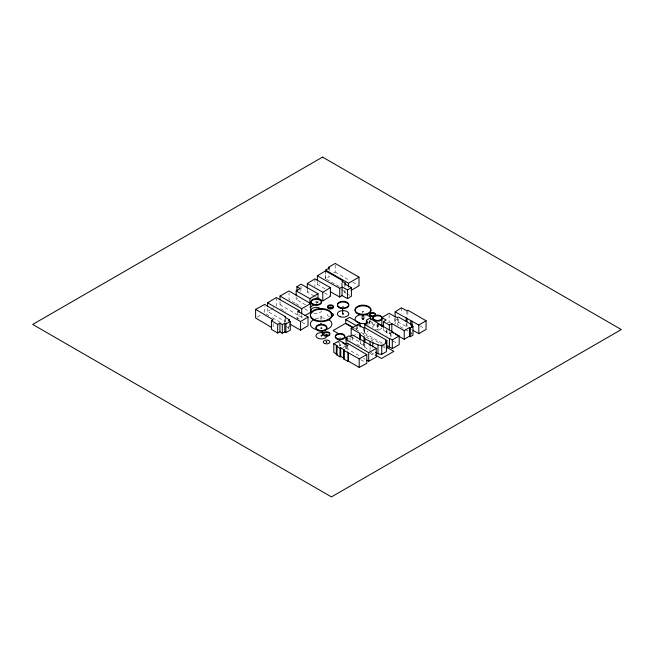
<?xml version="1.0" encoding="UTF-8"?>
<svg xmlns="http://www.w3.org/2000/svg" width="654" height="654" viewBox="0 0 654 654"><rect width="100%" height="100%" fill="white"/><g stroke="black" fill="none" stroke-linecap="round" stroke-linejoin="round"><path stroke-width="0.49" stroke-dasharray="3.27 2.45" d="M320.673 319.299L321.114 316.184L321.555 319.299M321.555 316.471L320.673 316.471M340.53 337.595L339.655 337.627M340.53 345.198C337.963 344.478 342.361 347.119 340.53 343.293M362.553 313.307L362.995 311.141L363.436 313.307M363.436 311.394L362.553 311.394M372.126 322.986C374.717 322.258 370.246 324.924 372.126 321.081M377.93 327.114C375.519 327.237 380.039 326.894 377.938 325.152M397.493 318.964L395.13 320.468L406.199 326.452L406.968 327.392L406.968 323.55M325.112 288.831L317.37 284.49L319.781 283.01M346.301 293.384L344.601 292.436L345.557 291.848L345.557 288.005M305.622 304.862L296.164 299.54L297.733 298.576M316.405 303.333L318.024 302.344L318.024 300.423M314.182 296.033L307.298 292.134L309.849 290.597M286.681 322.291L267.576 311.451L270.192 309.873M271.067 309.35L273.691 307.781M391.803 332.224L389.351 333.671L383.416 330.295L384.797 329.477M387.52 322.888L389.122 321.932L389.122 315.212M382.206 343.211L364.744 333.205L367.949 331.316M412.249 333.524L411.219 334.129L411.219 329.33M354.525 328.251L356.275 329.256L358.605 327.883M352.825 336.107L356.961 333.687M333.54 273.029L335.183 272.072L335.183 263.431M346.056 345.263L346.056 348.141L347.871 347.102L347.871 343.26M348.95 344.478L346.121 346.089L347.871 347.102M280.018 301.796L280.018 304.682L282.471 303.293M280.018 304.682L301.69 317.329L303.325 316.405M289.33 323.591L289.33 328.39L288.259 328.987L288.259 324.18M257.259 317.108L261.355 314.86M330.27 314.697L330.27 315.114M341.723 289.697L345.557 291.848M347.151 293.867L349.702 295.297M315.473 300.914L318.024 302.344M324.417 292.869L330.433 296.278M315.04 296.515L316.757 297.488M280.68 308.688L285.921 311.664M296.409 317.615L299.033 319.103L299.033 314.304M302.05 322.291L306.325 324.719M400.166 326.632L404.483 329.093M405.349 329.583L407.933 331.063M389.122 321.932L390.732 322.855M393.136 341.094L397.46 343.571M335.183 272.072L349.301 280.198M352.833 282.226L359.013 285.782M366.036 337.063L372.984 341.045M382.525 346.514L385.132 348.01M351.173 337.072L359.716 341.977L360.354 343.563L364.082 345.704L364.834 347.413L370.05 350.413M328.602 275.898L329.559 276.454L325.643 278.735L325.643 272.971M326.526 279.242L339.712 286.836M355.997 329.526L381.519 344.257M382.394 344.764L385.034 346.293M356.831 344.282L362.112 347.331M370.908 352.416L374.431 354.443M420.007 325.896L424.348 328.406M370.156 353.454L374.513 355.989M346.056 348.141L359.994 356.234M363.477 358.261L365.218 359.267M295.093 303.145L289.027 299.606L289.027 292.878M295.96 303.652L301.159 306.685M304.625 308.713L308.958 311.239M360.706 359.667L365.063 362.251M268.99 315.645L264.641 313.07L264.641 306.35M272.473 317.705L280.304 322.34M285.635 326.207L289.33 328.39M407.875 311.181L407.875 316.937M406.853 310.764L406.853 316.528M406.199 322.61L406.199 326.452M401.433 307.813L401.433 313.577M398.441 318.923L398.441 325.643M397.477 317.582L397.477 325.267M395.163 316.266L395.163 323.951M394.763 318.433L394.763 324.196M391.018 333.573L391.018 337.415M390.544 332.886L390.544 337.685M389.351 331.75L389.351 333.671M386.996 330.303L386.996 336.058M386.653 329.542L386.653 335.306M383.416 328.382L383.416 330.295M378.086 323.035L378.086 330.711M377.522 323.362L377.522 330.082M377.056 325.152L377.056 327.065M370.05 346.571L370.05 349.457M369.755 320.174L369.755 325.929M367.949 322.675L367.949 325.553M364.834 343.571L364.834 347.413M364.744 329.363L364.744 333.205M364.303 329.338L364.303 336.066M364.049 343.187L364.049 347.985M363.738 342.394L363.738 347.192M363.542 327.858L363.542 334.578M360.354 340.685L360.354 343.563M357.787 325.52L357.787 330.319M356.275 325.651L356.275 329.256M352.702 336.941L352.702 341.748M350.094 337.472L350.094 340.35M347.871 339.418L347.871 342.304M347.626 345.206L347.626 351.926M345.86 345.214L345.86 350.021M344.601 283.795L344.601 286.673M344.601 290.515L344.601 292.436M342.582 283.403L342.582 286.288M341.723 282.978L341.723 285.855M339.647 342.336L339.622 346.334M329.559 267.805L329.559 270.691M325.398 270.903L325.398 278.588M317.37 281.612L317.37 284.49M314.95 278.874L314.95 286.55M307.298 289.256L307.298 292.134M301.69 314.451L301.69 317.329M301.053 286.076L301.053 291.839M300.096 288.488L300.096 291.365M297.774 311.222L297.774 318.907M296.164 296.663L296.164 299.54M285.52 317.746L285.52 322.545M284.891 319.046L284.891 321.923M276.307 297.562L276.307 306.211M273.159 323.591L273.159 328.398M267.576 308.565L267.576 311.451M344.764 345.868A4.815 2.78 0 0 1 342.859 347.47M337.603 342.819A4.815 2.78 0 0 1 338.862 342.508M381.928 327.875A4.652 2.69 0 0 1 375.175 329.395M373.001 327.76A4.652 2.69 0 0 1 376.941 324.392M375.208 323.681A2.902 1.676 0 0 1 371.685 324.588A2.902 1.676 0 0 1 369.714 322.675A2.902 1.676 0 0 1 372.772 321.318M370.516 320.525A7.954 4.594 0 0 1 368.758 322.193M321.506 310.65A5.289 3.057 0 0 1 313.691 313.111M329.436 316.495A2.959 1.709 0 0 1 327.564 314.876A2.959 1.709 0 0 1 329.526 313.299M315.53 318.751A10.775 6.221 0 0 1 327.18 318.931M315.784 302.777L316.667 302.802L315.792 302.745M342.647 306.236L343.522 306.26L342.655 306.211"/><path stroke-width="0.98" d="M321.866 335.796C319.103 334.717 323.975 339.009 321.874 330.998M342.647 313.92L343.522 313.895L342.655 313.945L342.647 308.173M363.436 315.212C365.66 320.648 360.321 320.509 362.553 315.212M362.561 318.997L363.436 319.029M395.13 316.626L395.13 311.827L401.433 307.813L406.853 310.764L407.875 310.217L426.081 320.762L426.081 329.412L418.813 333.695L412.919 330.245M317.37 280.648L317.37 275.849L325.398 270.903L342.582 280.525L341.723 281.057L345.557 283.207L345.557 285.128M345.557 283.207L344.601 283.795L351.402 287.605L351.402 296.246L347.527 298.633L342.075 295.583L339.728 297.022L330.27 291.725M339.728 297.022L339.728 288.381L342.075 286.942L347.527 289.992L347.527 298.633M347.527 289.992L351.402 287.605M386.571 345.713L389.187 347.217L389.522 338.363L392.302 339.957L392.302 348.598L389.522 347.004L389.522 338.363M296.164 295.698L296.164 290.899L300.096 288.488L296.9 286.689L301.053 284.155L318.024 293.703L318.024 299.467M309.922 303.44L309.922 298.641L318.024 293.703M309.922 307.282L313.969 304.813M267.576 306.644L267.576 302.802L276.307 297.562L299.033 310.462L297.774 311.222L308.034 317.051L308.034 325.692L300.57 330.172L290.155 324.261M307.298 288.291L307.298 283.493L314.95 278.874L330.433 287.637L330.433 296.278L322.782 300.897L317.623 297.979M322.782 300.897L322.782 292.256L330.433 287.637M300.57 330.172L300.57 321.531L308.034 317.051M383.416 327.417L383.416 321.654L386.171 320.019L381.887 317.582L381.887 326.223M395.351 334.243L404.229 339.303L404.229 330.662L409.453 327.556L410.352 328.079L410.352 336.72L409.453 336.205L409.453 327.556M404.229 339.303L409.453 336.205M381.887 317.582L389.122 313.291L394.763 316.511L397.477 317.582L398.441 317.002L412.249 324.883L412.249 326.804M389.351 329.829L389.351 325.03L391.803 323.575L404.229 330.662M353.651 327.752L345.77 323.239L345.77 319.634L349.645 317.353L360.158 323.37L360.158 326.975M410.352 328.079L413.009 326.51L411.219 325.488L412.249 324.883M410.352 336.72L413.009 335.15L413.009 326.51M366.395 324.073L366.395 320.231L369.755 318.253L399.185 335.919L399.185 344.56L392.302 348.598M364.744 328.398L364.744 324.564L367.949 322.675L366.395 320.231M418.813 333.695L418.813 325.046L426.081 320.762M360.158 323.37L356.275 325.651L345.77 319.634M386.866 340.358L364.303 327.425L363.542 327.858L357.787 324.564L351.173 328.431L359.716 333.336L360.354 334.922L364.082 337.063L364.834 338.772C370.344 341.445 375.674 344.642 381.74 345.729L386.391 343.007L385.721 341.028L386.866 340.358L386.866 349.007M392.302 339.957L399.185 335.919M375.388 352.318L377.963 353.798L381.74 354.37L386.391 351.648L386.391 343.007M325.643 272.015L325.643 270.094L329.559 267.805L328.602 267.257L335.183 263.431L359.013 277.141L359.013 285.782L351.133 290.368M348.5 287.098L348.5 283.256L359.013 277.141M346.056 344.298L346.121 337.448L348.95 335.837L350.094 336.508L352.702 335.02L376.254 348.353L376.254 357.002L368.701 361.294L366.959 360.28M346.121 337.448L347.871 338.461L346.056 339.5L368.701 352.653L376.254 348.353M280.018 299.875L280.018 296.041L289.027 290.956L310.691 303.603L310.691 312.252L304.96 315.481M280.018 296.041L301.69 308.688L310.691 303.603M336.336 346.048L337.023 345.664L337.023 354.304L336.336 354.689L336.336 346.048L340.015 348.222L340.015 356.863L340.742 356.455L344.249 358.531L344.249 349.89L340.742 347.814L340.015 348.222M348.459 361.122L347.903 361.433L343.603 358.882L343.603 350.242L359.177 358.817L366.804 354.64L366.804 363.281L359.177 367.458L348.459 361.122L348.459 352.481M289.33 321.67L289.33 319.749L288.259 320.337L290.286 321.539L290.286 330.18L285.921 332.567L284.743 331.864L284.743 323.223L282.291 324.564L279.92 323.15L277.664 324.392L271.426 320.705L271.426 329.346L277.664 333.033L279.92 331.799L282.291 333.205L284.743 331.864M271.426 320.705L273.159 319.749L255.616 309.358L255.616 317.999L271.41 327.36M284.743 323.223L285.921 323.926L290.286 321.539M255.616 309.358L264.641 304.429L285.52 316.781L284.891 317.125L289.33 319.749M337.023 354.304L333.802 352.4L333.802 343.759L339.622 340.571L345.86 344.257L347.626 343.285L366.804 354.64M343.603 350.242L344.249 349.89M343.603 358.882L344.249 358.531M395.13 311.827L418.813 325.046M317.37 275.849L339.728 288.381M296.164 290.899L309.922 298.641M307.298 283.493L322.782 292.256M383.416 321.654L389.351 325.03M267.576 302.802L300.57 321.531M393.577 333.229L391.803 332.224L391.803 323.575M364.744 324.564L389.187 338.568M325.643 270.094L348.5 283.256M353.356 328.006L345.435 323.428L333.074 330.564L338.355 333.614M386.8 347.307L393.839 351.37L381.47 358.515L375.314 354.959M344.511 337.17L346.268 338.192M336.336 354.689L340.015 356.863M333.802 343.759L337.023 345.664M412.077 321.114L412.077 326.869M410.737 320.91L410.737 324.752M406.968 318.751L406.968 321.629M406.199 317.803L406.199 321.645M385.721 341.028L385.721 342.949M381.74 345.729L381.74 354.37M377.963 345.149L377.963 353.798M372.813 342.206L372.813 347.004M370.05 341.772L370.05 345.614M368.701 352.653L368.701 361.294M364.834 338.772L364.834 342.614M364.082 337.063L364.082 341.862M360.354 334.922L360.354 339.72M359.716 333.336L359.716 340.064M359.177 358.817L359.177 367.458M351.173 328.431L351.173 336.115M347.903 352.792L347.903 361.433M342.582 280.525L342.582 282.446M342.075 286.942L342.075 295.583M340.742 347.814L340.742 356.455M328.602 267.257L328.602 269.178M301.69 308.688L301.69 313.495M299.033 310.462L299.033 312.383M296.9 286.689L296.9 290.531M285.921 323.926L285.921 332.567M282.291 324.564L282.291 333.205M279.92 323.15L279.92 331.799M277.664 324.392L277.664 333.033M326.902 335.772A5.469 3.156 0 0 1 320.525 338.886A5.469 3.156 0 0 1 316.266 334.734A5.469 3.156 0 0 1 324.049 333M342.516 342.802A4.815 2.78 0 0 1 344.65 344.306M378.265 324.417A4.652 2.69 0 0 1 382.116 326.738M364.499 314.517A7.954 4.594 0 0 1 370.9 319.569M366.477 323.158A7.954 4.594 0 0 1 355.514 320.583A7.954 4.594 0 0 1 361.114 314.566M311.991 312.26A5.289 3.057 0 0 1 313.364 307.862A5.289 3.057 0 0 1 320.869 308.966M331.194 313.241A2.959 1.709 0 0 1 333.475 314.876A2.959 1.709 0 0 1 331.308 316.552M328.382 319.479A10.775 6.221 0 0 1 325.332 329.796M317.803 329.992A10.775 6.221 0 0 1 313.699 319.561M326.117 341.944L326.992 341.985L326.133 341.895M320.673 324.049L321.555 324.098L320.697 323.992M320.991 328.112L321.874 328.136L321 328.087M326.117 334.308L326.992 334.333L326.117 334.308M330.082 307.249L330.957 307.274L330.082 307.249M322.561 157.091L32.7 324.441L331.439 496.909L621.3 329.559L322.561 157.091M313.585 304.968A5.289 3.057 0 0 0 321.515 302.328A5.289 3.057 0 0 0 313.585 299.679A5.289 3.057 0 0 0 313.585 304.968M313.119 304.077A5.289 3.057 0 0 0 321.49 301.919A5.289 3.057 0 0 0 314.067 298.821A5.289 3.057 0 0 0 313.119 304.077M371.022 316.364A2.902 1.676 0 0 0 375.461 315.015A2.902 1.676 0 0 0 371.21 313.47A2.902 1.676 0 0 0 371.022 316.364M371.022 315.645A2.902 1.676 0 0 0 375.461 314.296A2.902 1.676 0 0 0 371.21 312.751A2.902 1.676 0 0 0 371.022 315.645M337.3 339.197A4.815 2.78 0 0 0 344.879 337.186A4.815 2.78 0 0 0 338.077 334.407A4.815 2.78 0 0 0 337.3 339.197M337.3 338.478A4.815 2.78 0 0 0 344.879 336.467A4.815 2.78 0 0 0 338.077 333.687A4.815 2.78 0 0 0 337.3 338.478M318.22 330.695A5.469 3.156 0 0 0 326.869 328.463A5.469 3.156 0 0 0 319.201 325.259A5.469 3.156 0 0 0 318.22 330.695M318.694 330.156A5.469 3.156 0 0 0 326.902 327.417A5.469 3.156 0 0 0 318.694 324.686A5.469 3.156 0 0 0 318.694 330.156M324.915 335.976A3.278 1.897 0 0 0 329.837 334.333A3.278 1.897 0 0 0 324.915 332.698A3.278 1.897 0 0 0 324.915 335.976M324.915 335.257A3.278 1.897 0 0 0 329.837 333.614A3.278 1.897 0 0 0 324.915 331.97A3.278 1.897 0 0 0 324.915 335.257M328.995 308.737A2.959 1.709 0 0 0 333.475 307.306A2.959 1.709 0 0 0 329.085 305.786A2.959 1.709 0 0 0 328.995 308.737M328.995 308.018A2.959 1.709 0 0 0 333.475 306.587A2.959 1.709 0 0 0 329.085 305.066A2.959 1.709 0 0 0 328.995 308.018M315.481 320.779A10.775 6.221 0 0 0 331.889 315.645A10.775 6.221 0 0 0 315.972 310.012A10.775 6.221 0 0 0 315.481 320.779M315.481 320.059A10.775 6.221 0 0 0 331.889 314.926A10.775 6.221 0 0 0 315.972 309.293A10.775 6.221 0 0 0 315.481 320.059M340.17 308.157A5.739 3.311 0 0 0 348.819 305.336A5.739 3.311 0 0 0 340.26 302.418A5.739 3.311 0 0 0 340.17 308.157M340.17 307.429A5.739 3.311 0 0 0 348.819 304.609A5.739 3.311 0 0 0 340.26 301.698A5.739 3.311 0 0 0 340.17 307.429M358.85 314.353A7.954 4.594 0 0 0 370.949 310.544A7.954 4.594 0 0 0 359.185 306.399A7.954 4.594 0 0 0 358.85 314.353M358.85 313.634A7.954 4.594 0 0 0 370.949 309.824A7.954 4.594 0 0 0 359.185 305.68A7.954 4.594 0 0 0 358.85 313.634M374.955 320.722A4.652 2.69 0 0 0 382.14 318.621A4.652 2.69 0 0 0 375.396 316.078A4.652 2.69 0 0 0 374.955 320.722M374.955 320.002A4.652 2.69 0 0 0 382.14 317.901A4.652 2.69 0 0 0 375.396 315.351A4.652 2.69 0 0 0 374.955 320.002M324.719 343.53A3.278 1.897 0 0 0 329.829 342.099A3.278 1.897 0 0 0 325.12 340.26A3.278 1.897 0 0 0 324.719 343.53M340.203 316.757A5.739 3.311 0 0 0 348.819 313.895A5.739 3.311 0 0 0 340.227 311.018A5.739 3.311 0 0 0 340.203 316.757"/></g></svg>
